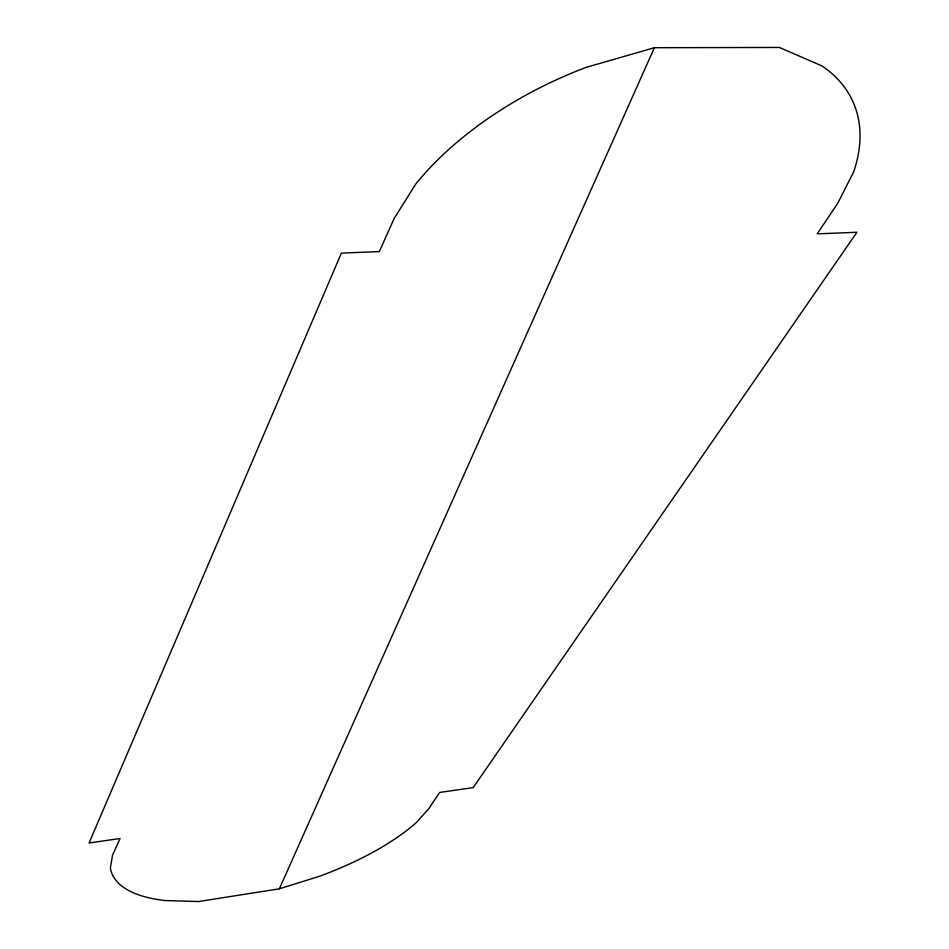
<?xml version="1.0" encoding="UTF-8"?>
<svg xmlns="http://www.w3.org/2000/svg" width="949" height="949" viewBox="0 0 949 949"><rect width="100%" height="100%" fill="white"/><g stroke="black" fill="none" stroke-linecap="round" stroke-linejoin="round"><path stroke-width="1.42" d="M279.35 888.81L654.383 47.711L779.331 47.45L822.107 66.003A257.867 141.591 -24.2 0 1 853.732 171.733L837.825 203.169L817.219 233.869L856.923 232.268L473.16 787.623L439.648 792.451L428.675 808.845L416.552 822.344A172.908 65.884 -16.9 0 1 318.876 876.485L279.35 888.81L198.507 901.55L165.067 900.554A172.908 65.884 -16.9 0 1 110.381 868.003L112.504 855.286L120.06 838.501L89.087 842.961L341.379 253.122L379.339 251.58L394.191 218.389L415.816 183.952A257.867 141.591 -24.2 0 1 586.008 67.415L654.383 47.711"/></g></svg>
